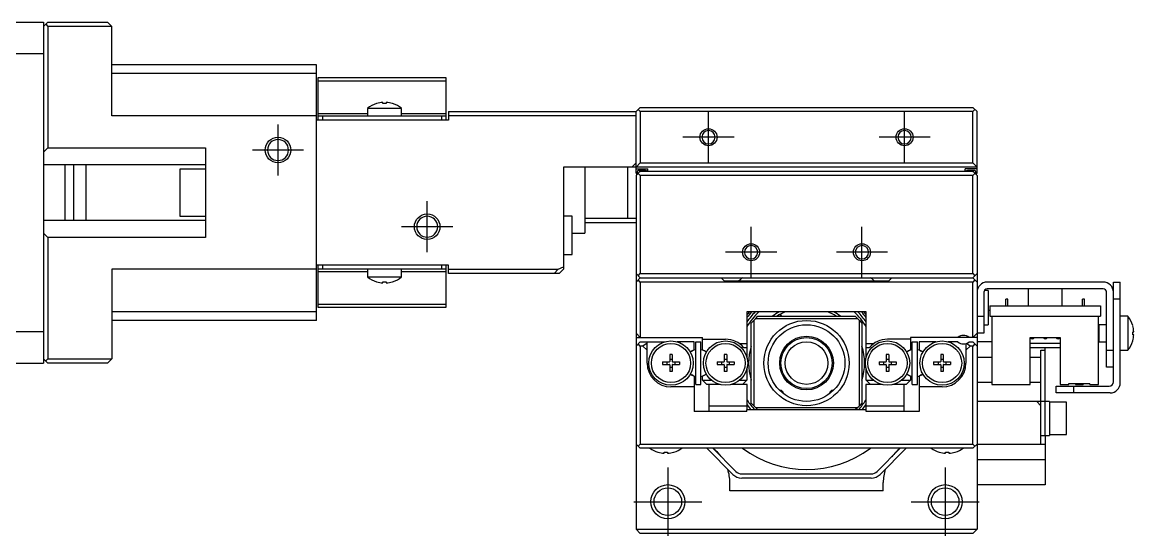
# Model space of a CAD drawing. Extents: x 0 to 605, y -8 to 363.
# Drawn here: x 157.9 to 288.3, y 303.1 to 363.3 of the extents above; entities that cross this region are included whole.
import ezdxf

# ---------------------------------------------------------------- set-up
doc = ezdxf.new("R2010")
doc.units = 0
doc.header["$LTSCALE"] = 0.5
doc.linetypes.add('CENTER', pattern=[50.8, 31.75, -6.35, 6.35, -6.35])
for name, color, linetype in [('MSM_CENTER', 1, 'CENTER'), ('MSM_CONTINUOUS', 7, 'CONTINUOUS'), ('MSM_NARROW', 5, 'CONTINUOUS')]:
    doc.layers.add(name, color=color, linetype=linetype)

msp = doc.modelspace()

# ---------------------------------------------------------------- linework, layer by layer
at = {"layer": 'MSM_CENTER'}
for p, q in [((238.38, 346.84), (238.38, 352.84)), ((261.38, 346.84), (261.38, 352.84)), ((187.88, 345.34), (187.88, 351.34)), ((241.38, 349.84), (235.38, 349.84)), ((264.38, 349.84), (258.38, 349.84)), ((190.88, 348.34), (184.88, 348.34)), ((205.38, 336.34), (205.38, 342.34)), ((208.38, 339.34), (202.38, 339.34)), ((243.38, 333.34), (243.38, 339.34)), ((256.38, 333.34), (256.38, 339.34)), ((246.38, 336.34), (240.38, 336.34)), ((259.38, 336.34), (253.38, 336.34)), ((233.61, 311.07), (233.61, 303.07)), ((266.14, 311.07), (266.14, 303.07)), ((229.61, 307.07), (237.61, 307.07)), ((262.14, 307.07), (270.14, 307.07))]:
    msp.add_line(p, q, dxfattribs=at)
at = {"layer": 'MSM_CONTINUOUS'}
for p, q in [((93.98, 363.34), (160.38, 363.34)), ((160.38, 363.34), (160.38, 323.34)), ((160.88, 363.34), (160.38, 362.84)), ((160.63, 363.09), (160.88, 362.84)), ((160.88, 363.34), (167.88, 363.34)), ((160.88, 362.84), (160.88, 348.59)), ((168.38, 362.84), (160.88, 362.84)), ((168.38, 362.84), (167.88, 363.34)), ((168.38, 352.34), (168.38, 362.84)), ((160.38, 359.64), (93.98, 359.64)), ((192.38, 358.34), (168.38, 358.34)), ((168.38, 357.34), (192.38, 357.34)), ((192.38, 328.34), (192.38, 358.34)), ((192.58, 351.84), (192.58, 356.84)), ((192.58, 356.84), (207.58, 356.84)), ((207.58, 356.4), (192.58, 356.4)), ((207.58, 356.84), (207.58, 351.84)), ((199.45, 353.79), (199.43, 353.79)), ((200.18, 353.79), (200.18, 353.92)), ((200.58, 353.79), (200.18, 353.79)), ((200.58, 353.92), (200.58, 353.79)), ((201.33, 353.79), (201.3, 353.79)), ((192.38, 352.34), (168.38, 352.34)), ((192.58, 352.63), (198.38, 352.63)), ((192.58, 352.34), (207.58, 352.34)), ((193.08, 352.34), (193.08, 351.84)), ((202.38, 353.23), (198.38, 353.23)), ((198.38, 353.23), (198.38, 352.34)), ((202.38, 352.34), (202.38, 353.23)), ((202.38, 352.63), (207.58, 352.63)), ((207.08, 351.84), (207.08, 352.34)), ((207.88, 352.84), (207.88, 351.84)), ((207.88, 352.84), (229.88, 352.84)), ((229.88, 352.34), (207.88, 352.34)), ((230.38, 353.34), (229.88, 352.84)), ((229.88, 345.64), (229.88, 352.84)), ((230.38, 352.84), (230.13, 353.09)), ((230.38, 353.34), (269.38, 353.34)), ((230.38, 352.84), (230.38, 346.84)), ((269.38, 352.84), (230.38, 352.84)), ((269.88, 352.84), (269.38, 353.34)), ((269.63, 353.09), (269.38, 352.84)), ((269.38, 346.84), (269.38, 352.84)), ((269.88, 345.64), (269.88, 352.84)), ((207.88, 351.84), (192.38, 351.84)), ((160.88, 348.59), (160.38, 348.09)), ((160.88, 348.59), (179.38, 348.59)), ((179.38, 348.59), (179.38, 338.09)), ((179.38, 346.59), (160.38, 346.59)), ((162.88, 346.59), (162.88, 340.09)), ((163.88, 346.59), (163.88, 340.09)), ((165.38, 340.09), (165.38, 346.59)), ((176.38, 346.09), (176.38, 340.59)), ((179.38, 346.09), (176.38, 346.09)), ((269.88, 346.34), (221.38, 346.34)), ((221.38, 346.34), (221.38, 334.34)), ((223.88, 346.34), (223.88, 338.59)), ((228.88, 346.34), (228.88, 340.34)), ((229.88, 346.84), (229.38, 346.34)), ((229.88, 346.34), (230.38, 346.84)), ((229.88, 346.14), (231.28, 346.14)), ((230.38, 345.84), (229.88, 345.34)), ((229.98, 345.54), (229.88, 345.64)), ((229.98, 345.44), (229.98, 345.64)), ((230.38, 345.34), (230.13, 345.59)), ((230.98, 345.94), (230.28, 345.94)), ((230.28, 345.94), (230.28, 345.74)), ((230.38, 346.84), (269.38, 346.84)), ((230.38, 345.84), (269.38, 345.84)), ((230.98, 345.84), (230.98, 345.94)), ((231.28, 345.84), (231.28, 346.14)), ((269.88, 346.14), (268.48, 346.14)), ((268.48, 345.84), (268.48, 346.14)), ((269.48, 345.94), (268.78, 345.94)), ((268.78, 345.94), (268.78, 345.84)), ((269.38, 346.84), (269.88, 346.34)), ((269.88, 345.34), (269.38, 345.84)), ((269.63, 345.59), (269.38, 345.34)), ((269.48, 345.74), (269.48, 345.94)), ((269.78, 345.64), (269.78, 345.44)), ((269.88, 345.64), (269.78, 345.54)), ((229.88, 345.34), (229.88, 303.84)), ((269.38, 345.34), (230.38, 345.34)), ((230.38, 345.34), (230.38, 333.84)), ((269.38, 333.84), (269.38, 345.34)), ((269.88, 345.34), (269.88, 303.84)), ((176.38, 340.59), (179.38, 340.59)), ((222.38, 340.59), (221.38, 340.59)), ((222.38, 336.09), (222.38, 340.59)), ((223.88, 340.34), (229.88, 340.34)), ((160.38, 340.09), (179.38, 340.09)), ((223.88, 339.84), (229.88, 339.84)), ((160.38, 338.59), (160.88, 338.09)), ((160.88, 338.09), (160.88, 323.84)), ((179.38, 338.09), (160.88, 338.09)), ((222.38, 338.59), (223.88, 338.59)), ((221.38, 336.09), (222.38, 336.09)), ((192.38, 334.34), (168.38, 334.34)), ((168.38, 334.34), (168.38, 323.84)), ((207.88, 334.84), (192.38, 334.84)), ((192.58, 329.84), (192.58, 334.84)), ((207.58, 334.34), (192.58, 334.34)), ((198.38, 334.04), (192.58, 334.04)), ((193.08, 334.84), (193.08, 334.34)), ((198.38, 334.34), (198.38, 333.44)), ((202.38, 333.44), (202.38, 334.34)), ((207.58, 334.04), (202.38, 334.04)), ((207.08, 334.34), (207.08, 334.84)), ((207.58, 334.84), (207.58, 329.84)), ((207.88, 333.84), (207.88, 334.84)), ((207.88, 334.34), (220.76, 334.34)), ((220.88, 333.84), (207.88, 333.84)), ((220.26, 333.84), (220.76, 334.34)), ((220.76, 334.34), (221.38, 334.64)), ((221.38, 334.34), (220.88, 333.84)), ((229.88, 333.84), (230.38, 333.34)), ((230.13, 333.59), (230.38, 333.84)), ((230.38, 333.84), (269.38, 333.84)), ((269.38, 333.84), (269.63, 333.59)), ((269.38, 333.34), (269.88, 333.84)), ((198.38, 333.44), (202.38, 333.44)), ((199.43, 332.88), (199.45, 332.88)), ((200.18, 332.88), (200.58, 332.88)), ((200.18, 332.75), (200.18, 332.88)), ((200.58, 332.88), (200.58, 332.75)), ((201.3, 332.88), (201.33, 332.88)), ((230.38, 333.34), (229.88, 332.84)), ((230.38, 332.84), (230.13, 333.09)), ((230.38, 333.34), (269.38, 333.34)), ((230.38, 332.84), (230.38, 326.34)), ((269.38, 332.84), (230.38, 332.84)), ((239.88, 333.34), (240.23, 332.99)), ((240.23, 332.99), (259.53, 332.99)), ((259.53, 332.99), (259.88, 333.34)), ((269.38, 333.34), (269.88, 332.84)), ((269.63, 333.09), (269.38, 332.84)), ((269.38, 326.34), (269.38, 332.84)), ((284.68, 332.84), (271.08, 332.84)), ((285.88, 332.84), (286.68, 332.84)), ((285.88, 321.14), (285.88, 332.84)), ((286.68, 321.04), (286.68, 332.84)), ((270.68, 331.64), (270.68, 326.84)), ((271.18, 331.84), (270.73, 331.84)), ((284.68, 332.04), (271.08, 332.04)), ((271.18, 331.84), (271.18, 327.84)), ((275.88, 332.04), (275.88, 330.04)), ((279.88, 330.04), (279.88, 332.04)), ((285.08, 322.84), (285.08, 331.64)), ((192.58, 330.27), (207.58, 330.27)), ((271.38, 330.04), (284.38, 330.04)), ((271.38, 330.04), (271.38, 328.84)), ((273.25, 330.04), (273.25, 330.84)), ((273.5, 330.84), (273.25, 330.84)), ((273.5, 330.04), (273.5, 330.84)), ((282.5, 330.84), (282.25, 330.84)), ((282.25, 330.04), (282.25, 330.84)), ((282.5, 330.04), (282.5, 330.84)), ((284.38, 330.04), (284.38, 328.84)), ((286.68, 330.84), (285.88, 330.84)), ((192.38, 329.34), (168.38, 329.34)), ((207.58, 329.84), (192.58, 329.84)), ((256.88, 329.34), (242.88, 329.34)), ((242.88, 329.34), (242.88, 324.05)), ((243.88, 328.54), (244.18, 328.84)), ((244.18, 328.84), (255.58, 328.84)), ((255.58, 328.84), (255.88, 328.54)), ((256.88, 324.05), (256.88, 329.34)), ((269.88, 328.84), (270.68, 328.84)), ((271.18, 329.54), (271.38, 329.54)), ((271.38, 328.84), (284.38, 328.84)), ((271.63, 328.84), (271.63, 320.84)), ((284.13, 320.84), (284.13, 328.84)), ((287.57, 328.84), (286.68, 328.84)), ((287.57, 328.84), (287.57, 324.84)), ((192.38, 328.34), (168.38, 328.34)), ((243.38, 328.04), (243.68, 328.34)), ((243.38, 318.64), (243.38, 328.04)), ((243.88, 328.54), (243.68, 328.34)), ((243.68, 328.34), (243.68, 318.34)), ((255.88, 328.54), (243.88, 328.54)), ((256.08, 328.34), (255.88, 328.54)), ((256.08, 318.34), (256.08, 328.34)), ((256.08, 328.34), (256.38, 328.04)), ((256.38, 328.04), (256.38, 318.64)), ((270.68, 327.84), (271.18, 327.84)), ((284.18, 327.84), (284.13, 327.79)), ((284.18, 327.84), (284.18, 325.84)), ((285.08, 327.84), (284.18, 327.84)), ((288.15, 327.72), (288.15, 327.72)), ((155.38, 327.04), (160.38, 327.04)), ((229.88, 326.84), (230.38, 326.34)), ((229.88, 326.34), (237.68, 326.34)), ((237.68, 324.89), (237.68, 326.34)), ((237.68, 326.14), (240.38, 326.14)), ((262.08, 326.14), (259.38, 326.14)), ((269.88, 326.34), (262.08, 326.34)), ((262.08, 326.34), (262.08, 324.89)), ((269.38, 326.34), (269.88, 326.84)), ((270.68, 326.84), (269.88, 326.84)), ((276.13, 326.34), (279.63, 326.34)), ((276.13, 320.84), (276.13, 326.34)), ((279.63, 326.34), (279.63, 320.84)), ((288.15, 327.02), (288.27, 327.02)), ((288.15, 326.66), (288.15, 327.02)), ((288.27, 326.66), (288.15, 326.66)), ((230.38, 325.84), (229.88, 325.34)), ((230.38, 325.34), (230.13, 325.59)), ((230.38, 325.84), (233.26, 325.84)), ((230.68, 325.34), (230.38, 325.34)), ((230.38, 325.34), (230.38, 313.84)), ((231.18, 325.69), (230.68, 325.34)), ((230.68, 325.34), (231.18, 324.84)), ((231.18, 323.34), (231.18, 325.84)), ((236.68, 325.84), (234.69, 325.84)), ((236.42, 324.74), (236.68, 324.89)), ((236.68, 324.89), (236.68, 325.84)), ((236.88, 320.84), (236.88, 325.84)), ((236.88, 325.84), (237.48, 325.84)), ((237.48, 320.84), (237.48, 325.84)), ((237.68, 324.89), (237.9, 324.76)), ((241.97, 325.64), (242.88, 325.64)), ((242.88, 325.14), (242.52, 325.14)), ((256.88, 325.64), (257.78, 325.64)), ((257.23, 325.14), (256.88, 325.14)), ((262.08, 324.89), (261.85, 324.76)), ((262.28, 320.84), (262.28, 325.84)), ((262.28, 325.84), (262.88, 325.84)), ((262.88, 320.84), (262.88, 325.84)), ((265.06, 325.84), (263.08, 325.84)), ((263.08, 325.84), (263.08, 324.89)), ((263.08, 324.89), (263.34, 324.74)), ((267.61, 325.84), (266.49, 325.84)), ((268.58, 325.63), (268.58, 323.34)), ((268.58, 324.84), (269.08, 325.34)), ((269.08, 325.34), (268.63, 325.65)), ((268.94, 325.84), (269.38, 325.84)), ((269.38, 325.34), (269.08, 325.34)), ((269.38, 325.84), (269.88, 325.34)), ((269.63, 325.59), (269.38, 325.34)), ((269.38, 313.84), (269.38, 325.34)), ((271.63, 325.84), (269.88, 325.84)), ((279.63, 325.64), (276.13, 325.64)), ((279.63, 325.14), (276.13, 325.14)), ((277.38, 324.84), (277.88, 324.84)), ((277.38, 313.84), (277.38, 324.84)), ((277.88, 324.84), (277.88, 325.14)), ((277.88, 314.84), (277.88, 324.84)), ((284.13, 325.89), (284.18, 325.84)), ((284.18, 325.84), (285.08, 325.84)), ((285.08, 324.84), (285.88, 324.84)), ((286.68, 324.84), (287.57, 324.84)), ((288.15, 325.95), (288.15, 325.95)), ((160.88, 323.34), (160.38, 323.84)), ((160.88, 323.84), (160.63, 323.59)), ((160.88, 323.84), (168.38, 323.84)), ((167.88, 323.34), (168.38, 323.84)), ((232.98, 323.48), (233.77, 323.48)), ((232.98, 323.48), (232.98, 323.19)), ((233.51, 323.48), (233.51, 323.19)), ((234.12, 324.34), (233.83, 324.34)), ((233.83, 324.34), (233.83, 323.54)), ((233.83, 323.81), (234.12, 323.81)), ((234.12, 324.34), (234.12, 323.54)), ((234.18, 323.48), (234.98, 323.48)), ((234.45, 323.19), (234.45, 323.48)), ((234.98, 323.48), (234.98, 323.19)), ((239.38, 323.48), (240.17, 323.48)), ((239.38, 323.48), (239.38, 323.19)), ((239.91, 323.48), (239.91, 323.19)), ((240.52, 324.34), (240.23, 324.34)), ((240.23, 324.34), (240.23, 323.54)), ((240.23, 323.81), (240.52, 323.81)), ((240.52, 324.34), (240.52, 323.54)), ((240.58, 323.48), (241.38, 323.48)), ((240.85, 323.19), (240.85, 323.48)), ((241.38, 323.48), (241.38, 323.19)), ((258.38, 323.48), (259.17, 323.48)), ((258.38, 323.48), (258.38, 323.19)), ((258.91, 323.48), (258.91, 323.19)), ((259.52, 324.34), (259.23, 324.34)), ((259.23, 324.34), (259.23, 323.54)), ((259.23, 323.81), (259.52, 323.81)), ((259.52, 324.34), (259.52, 323.54)), ((259.58, 323.48), (260.38, 323.48)), ((259.85, 323.19), (259.85, 323.48)), ((260.38, 323.48), (260.38, 323.19)), ((264.78, 323.48), (265.57, 323.48)), ((264.78, 323.48), (264.78, 323.19)), ((265.31, 323.48), (265.31, 323.19)), ((265.92, 324.34), (265.63, 324.34)), ((265.63, 324.34), (265.63, 323.54)), ((265.63, 323.81), (265.92, 323.81)), ((265.92, 324.34), (265.92, 323.54)), ((265.98, 323.48), (266.78, 323.48)), ((266.25, 323.19), (266.25, 323.48)), ((266.78, 323.48), (266.78, 323.19)), ((269.88, 324.04), (271.63, 324.04)), ((276.13, 324.04), (277.38, 324.04)), ((93.98, 323.34), (160.38, 323.34)), ((167.88, 323.34), (160.88, 323.34)), ((232.98, 323.19), (233.77, 323.19)), ((233.83, 323.13), (233.83, 322.34)), ((233.83, 322.87), (234.12, 322.87)), ((234.12, 322.34), (233.83, 322.34)), ((234.12, 323.13), (234.12, 322.34)), ((234.18, 323.19), (234.98, 323.19)), ((239.38, 323.19), (240.17, 323.19)), ((240.23, 323.13), (240.23, 322.34)), ((240.23, 322.87), (240.52, 322.87)), ((240.52, 322.34), (240.23, 322.34)), ((240.52, 323.13), (240.52, 322.34)), ((240.58, 323.19), (241.38, 323.19)), ((242.88, 322.62), (242.88, 321.34)), ((256.88, 321.34), (256.88, 322.62)), ((258.38, 323.19), (259.17, 323.19)), ((259.23, 323.13), (259.23, 322.34)), ((259.23, 322.87), (259.52, 322.87)), ((259.52, 322.34), (259.23, 322.34)), ((259.52, 323.13), (259.52, 322.34)), ((259.58, 323.19), (260.38, 323.19)), ((264.78, 323.19), (265.57, 323.19)), ((265.63, 323.13), (265.63, 322.34)), ((265.63, 322.87), (265.92, 322.87)), ((265.92, 322.34), (265.63, 322.34)), ((265.92, 323.13), (265.92, 322.34)), ((265.98, 323.19), (266.78, 323.19)), ((285.88, 322.84), (285.08, 322.84)), ((236.68, 321.78), (236.42, 321.94)), ((236.68, 321.78), (236.68, 317.64)), ((236.88, 320.84), (237.48, 320.84)), ((237.97, 321.96), (237.68, 321.79)), ((237.68, 321.34), (237.68, 321.79)), ((238.18, 320.84), (237.68, 321.34)), ((237.68, 321.34), (238.71, 321.34)), ((239.66, 320.84), (238.18, 320.84)), ((238.43, 320.84), (238.43, 317.64)), ((242.93, 320.84), (241.09, 320.84)), ((242.04, 321.34), (242.88, 321.34)), ((242.88, 321.34), (242.38, 320.84)), ((242.93, 317.84), (242.93, 320.84)), ((258.66, 320.84), (256.83, 320.84)), ((256.83, 320.84), (256.83, 317.84)), ((256.88, 321.34), (257.71, 321.34)), ((257.38, 320.84), (256.88, 321.34)), ((261.58, 320.84), (260.09, 320.84)), ((261.04, 321.34), (262.08, 321.34)), ((261.33, 317.64), (261.33, 320.84)), ((262.08, 321.34), (261.58, 320.84)), ((261.78, 321.96), (262.08, 321.79)), ((262.08, 321.79), (262.08, 321.34)), ((262.28, 320.84), (262.88, 320.84)), ((263.34, 321.94), (263.08, 321.78)), ((263.08, 321.78), (263.08, 317.64)), ((271.63, 321.04), (269.88, 321.04)), ((271.63, 320.84), (276.13, 320.84)), ((277.38, 321.04), (276.13, 321.04)), ((279.63, 320.84), (280.63, 320.84)), ((280.63, 320.94), (283.13, 320.94)), ((280.63, 320.84), (280.63, 320.94)), ((281.43, 320.94), (281.43, 320.84)), ((281.43, 320.84), (282.33, 320.84)), ((281.8, 320.94), (281.8, 320.84)), ((281.95, 320.94), (281.95, 320.84)), ((282.33, 320.94), (282.33, 320.84)), ((283.13, 320.84), (283.13, 320.94)), ((283.13, 320.84), (284.13, 320.84)), ((236.68, 320.54), (233.98, 320.54)), ((246.71, 320.14), (246.9, 320.14)), ((247.13, 319.91), (246.9, 320.14)), ((247.13, 319.91), (246.96, 319.91)), ((247.13, 319.77), (247.13, 319.91)), ((252.85, 320.14), (252.63, 319.91)), ((252.79, 319.91), (252.63, 319.91)), ((252.63, 319.91), (252.63, 319.77)), ((252.85, 320.14), (253.04, 320.14)), ((265.78, 320.54), (263.08, 320.54)), ((279.18, 319.84), (279.18, 320.64)), ((279.18, 320.64), (285.38, 320.64)), ((285.48, 319.84), (279.18, 319.84)), ((281.18, 320.64), (281.18, 319.84)), ((238.43, 318.34), (242.93, 318.34)), ((243.68, 318.34), (243.38, 318.64)), ((243.68, 318.34), (243.88, 318.14)), ((255.88, 318.14), (256.08, 318.34)), ((256.38, 318.64), (256.08, 318.34)), ((256.83, 318.34), (261.33, 318.34)), ((278.38, 318.84), (269.88, 318.84)), ((276.88, 318.84), (277.38, 318.34)), ((278.38, 318.84), (278.38, 314.84)), ((280.38, 318.74), (278.38, 318.74)), ((280.38, 314.94), (280.38, 318.74)), ((242.88, 317.64), (236.68, 317.64)), ((242.88, 317.64), (242.88, 317.84)), ((256.88, 317.84), (242.88, 317.84)), ((244.18, 317.84), (243.88, 318.14)), ((243.88, 318.14), (255.88, 318.14)), ((255.88, 318.14), (255.58, 317.84)), ((256.88, 317.64), (256.88, 317.84)), ((263.08, 317.64), (256.88, 317.64)), ((277.38, 314.84), (278.38, 314.84)), ((277.88, 314.84), (277.88, 309.04)), ((278.38, 314.94), (280.38, 314.94)), ((229.88, 313.84), (230.38, 313.34)), ((230.13, 313.59), (230.38, 313.84)), ((230.38, 313.84), (269.38, 313.84)), ((269.38, 313.34), (230.38, 313.34)), ((241.23, 310.27), (238.17, 313.34)), ((238.88, 313.34), (241.58, 310.63)), ((258.17, 310.63), (260.88, 313.34)), ((261.58, 313.34), (258.52, 310.27)), ((269.88, 313.84), (269.38, 313.34)), ((269.38, 313.84), (269.63, 313.59)), ((269.88, 313.84), (277.88, 313.84)), ((232.43, 312.88), (232.45, 312.88)), ((233.18, 312.88), (233.58, 312.88)), ((233.18, 312.75), (233.18, 312.88)), ((233.58, 312.88), (233.58, 312.75)), ((234.3, 312.88), (234.33, 312.88)), ((265.43, 312.88), (265.45, 312.88)), ((266.18, 312.88), (266.58, 312.88)), ((266.18, 312.75), (266.18, 312.88)), ((266.58, 312.88), (266.58, 312.75)), ((267.3, 312.88), (267.33, 312.88)), ((269.88, 312.04), (277.88, 312.04)), ((242.29, 310.34), (257.46, 310.34)), ((240.88, 308.34), (240.88, 309.34)), ((257.46, 309.84), (242.29, 309.84)), ((258.88, 308.34), (258.88, 309.34)), ((277.88, 309.04), (269.88, 309.04)), ((258.88, 308.34), (240.88, 308.34)), ((229.88, 303.84), (269.88, 303.84)), ((230.38, 303.34), (229.88, 303.84)), ((269.88, 303.84), (269.38, 303.34)), ((269.38, 303.34), (230.38, 303.34))]:
    msp.add_line(p, q, dxfattribs=at)
at = {"layer": 'MSM_CONTINUOUS', "extrusion": (0, 0, -1)}
for centre, radius in [((-187.88, 348.34), 1.23), ((-238.38, 349.84), 0.783), ((-261.38, 349.84), 0.783), ((-205.38, 339.34), 1.23), ((-243.38, 336.34), 0.783), ((-256.38, 336.34), 0.783)]:
    msp.add_circle(centre, radius, dxfattribs=at)
at = {"layer": 'MSM_CONTINUOUS'}
for centre, radius in [((249.88, 323.34), 5), ((249.88, 323.34), 4.5), ((249.88, 323.34), 3.15), ((249.88, 323.34), 3), ((233.98, 323.34), 2.6), ((233.98, 323.34), 2.3), ((240.38, 323.34), 2.6), ((240.38, 323.34), 2.3), ((259.38, 323.34), 2.6), ((259.38, 323.34), 2.3), ((265.78, 323.34), 2.6), ((265.78, 323.34), 2.3), ((233.61, 307.07), 1.62), ((266.14, 307.07), 1.62)]:
    msp.add_circle(centre, radius, dxfattribs=at)
for centre, radius, start, end in [((200.38, 350.74), 3.2, 107.27, 128.6822), ((200.38, 350.74), 3.19, 93.5904, 106.9053), ((200.38, 350.74), 3.19, 73.0947, 86.4096), ((200.38, 350.74), 3.2, 51.3178, 72.73), ((230.28, 345.64), 0.3, 90, 180), ((230.98, 345.64), 0.3, 41.8103, 90), ((268.78, 345.64), 0.3, 90, 138.1897), ((269.48, 345.64), 0.3, 0, 90), ((200.38, 335.94), 3.2, 231.3178, 252.73), ((200.38, 335.94), 3.19, 253.0947, 266.4096), ((200.38, 335.94), 3.19, 273.5904, 286.9053), ((200.38, 335.94), 3.2, 287.27, 308.6822), ((249.88, 323.34), 12.5, 126.8699, 129.4662), ((249.88, 323.34), 12.5, 50.5338, 53.1301), ((271.08, 331.64), 1.2, 90, 180), ((284.68, 331.64), 1.2, 0, 90), ((271.08, 331.64), 0.4, 90, 180), ((284.68, 331.64), 0.4, 0, 90), ((249.88, 323.34), 8.5, 135.0991, 145.4397), ((249.88, 323.34), 8.2, 132.9703, 148.6118), ((249.88, 323.34), 9, 138.1897, 141.0576), ((249.88, 323.34), 8.8, 137.0141, 142.6982), ((249.88, 323.34), 6.8, 118.0725, 126.0189), ((249.88, 323.34), 6.5, 112.6199, 122.2042), ((245.1, 328.11), 1.67, 25.823, 29.2973), ((245.1, 328.11), 1.9, 22.4977, 29.3427), ((245.1, 328.11), 1.98, 21.588, 29.3033), ((249.88, 323.34), 6.5, 57.7958, 67.3801), ((249.88, 323.34), 6.8, 53.9811, 61.9275), ((249.88, 323.34), 8.2, 31.3882, 47.0297), ((249.88, 323.34), 8.5, 34.5603, 44.9009), ((249.88, 323.34), 8.8, 37.3018, 42.9859), ((249.88, 323.34), 9, 38.9424, 41.8103), ((285.08, 326.84), 3.2, 16.1225, 38.6822), ((285.08, 326.84), 3.19, 3.2297, 16.1067), ((240.38, 323.34), 2.8, 40.0052, 90), ((259.38, 323.34), 2.8, 90, 139.9948), ((268.28, 325.59), 1, 48.5904, 131.4096), ((276.38, 326.44), 0.25, 203.5782, 336.4218), ((277.88, 326.44), 0.25, 203.5782, 336.4218), ((279.38, 326.44), 0.25, 203.5782, 336.4218), ((285.08, 326.84), 3.19, 343.8933, 356.7703), ((237.18, 323.34), 1.59, 100.8931, 126.1972), ((237.29, 323.22), 1.75, 120, 127.006), ((237.18, 323.34), 1.59, 53.8028, 79.1069), ((237.06, 323.22), 1.75, 52.994, 61.3783), ((249.88, 323.34), 6.8, 162.9174, 197.0826), ((249.88, 323.34), 6.8, 342.9174, 17.0826), ((262.58, 323.34), 1.59, 100.8931, 126.1972), ((262.69, 323.22), 1.75, 118.6217, 127.006), ((262.58, 323.34), 1.59, 53.8028, 79.1069), ((262.46, 323.22), 1.75, 52.994, 60), ((268.28, 326.59), 1, 228.5904, 311.4096), ((285.08, 326.84), 3.2, 321.3178, 343.8775), ((233.77, 323.54), 0.06, 270, 0), ((234.18, 323.54), 0.06, 180, 270), ((240.17, 323.54), 0.06, 270, 0), ((240.58, 323.54), 0.06, 180, 270), ((259.17, 323.54), 0.06, 270, 0), ((259.58, 323.54), 0.06, 180, 270), ((265.57, 323.54), 0.06, 270, 0), ((265.98, 323.54), 0.06, 180, 270), ((233.98, 323.34), 2.8, 180, 270), ((233.77, 323.13), 0.06, 0, 90), ((234.18, 323.13), 0.06, 90, 180), ((240.17, 323.13), 0.06, 0, 90), ((240.58, 323.13), 0.06, 90, 180), ((259.17, 323.13), 0.06, 0, 90), ((259.58, 323.13), 0.06, 90, 180), ((265.57, 323.13), 0.06, 0, 90), ((265.78, 323.34), 2.8, 270, 0), ((265.98, 323.13), 0.06, 90, 180), ((237.29, 323.45), 1.75, 232.994, 240), ((237.18, 323.34), 1.59, 233.8028, 259.1069), ((237.18, 323.34), 1.59, 280.8931, 306.1972), ((237.06, 323.45), 1.75, 301.3783, 307.006), ((262.69, 323.45), 1.75, 232.994, 238.6217), ((262.58, 323.34), 1.59, 233.8028, 259.1069), ((262.58, 323.34), 1.59, 280.8931, 306.1972), ((262.46, 323.45), 1.75, 300, 307.006), ((285.38, 321.14), 0.5, 270, 0), ((285.48, 321.04), 1.2, 270, 0), ((249.88, 323.34), 8.2, 212.0526, 222.1236), ((249.88, 323.34), 8.5, 215.1501, 220.3202), ((249.88, 323.34), 8.2, 317.8764, 327.9474), ((249.88, 323.34), 8.5, 319.6798, 324.8499), ((249.88, 323.34), 8.8, 217.8357, 218.6822), ((249.88, 323.34), 8.8, 321.3178, 322.1643), ((233.38, 315.94), 3.2, 234.3409, 252.73), ((233.38, 315.94), 3.2, 287.27, 305.6591), ((235.88, 309.34), 5, 36.8699, 53.1301), ((249.88, 323.34), 12.5, 233.1301, 306.8699), ((263.88, 309.34), 5, 126.8699, 143.1301), ((266.38, 315.94), 3.2, 234.3409, 252.73), ((266.38, 315.94), 3.2, 287.27, 305.6591), ((233.38, 315.94), 3.19, 253.0947, 266.4096), ((233.38, 315.94), 3.19, 273.5904, 286.9053), ((266.38, 315.94), 3.19, 253.0947, 266.4096), ((266.38, 315.94), 3.19, 273.5904, 286.9053), ((235.88, 309.34), 5, 0, 17.8669), ((242.29, 311.34), 1, 225, 270), ((257.46, 311.34), 1, 270, 315), ((263.88, 309.34), 5, 162.1331, 180), ((242.29, 311.34), 1.5, 225, 270), ((257.46, 311.34), 1.5, 270, 315)]:
    msp.add_arc(centre, radius, start, end, dxfattribs=at)
at = {"layer": 'MSM_NARROW'}
for centre, radius in [((238.38, 349.84), 1), ((261.38, 349.84), 1), ((187.88, 348.34), 1.5), ((205.38, 339.34), 1.5), ((243.38, 336.34), 1), ((256.38, 336.34), 1), ((249.88, 323.34), 2.5), ((233.61, 307.07), 2), ((266.14, 307.07), 2)]:
    msp.add_circle(centre, radius, dxfattribs=at)

doc.saveas('drawing.dxf')
